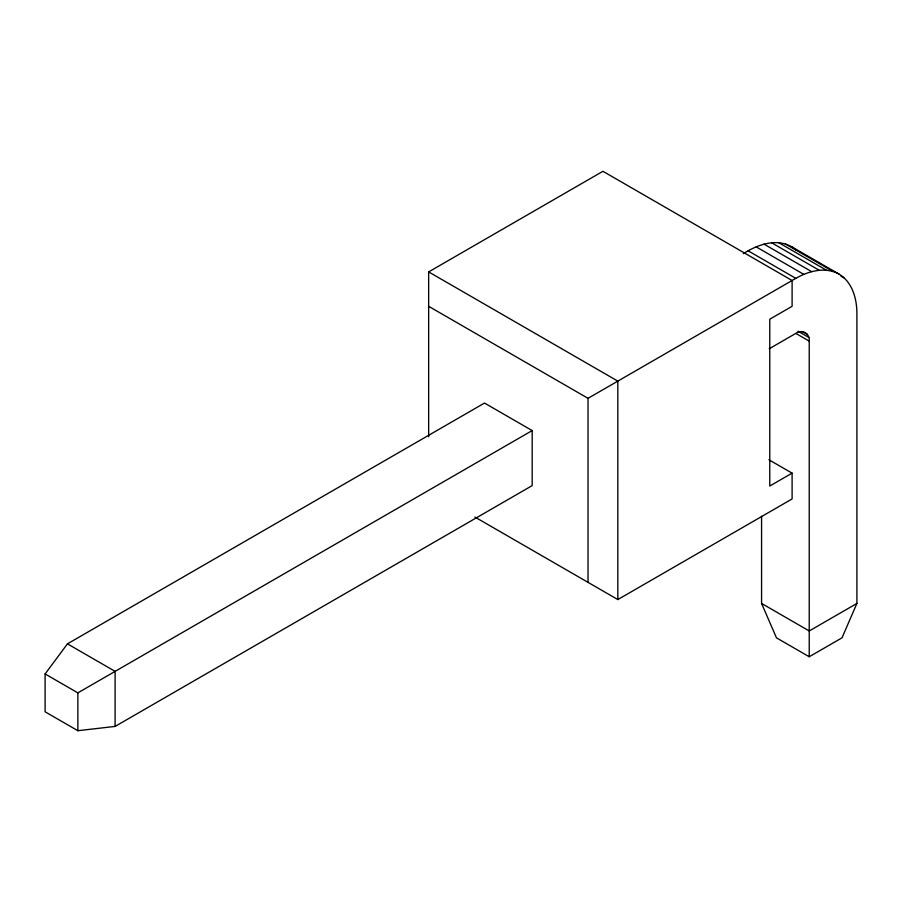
<?xml version="1.0" encoding="UTF-8"?>
<svg xmlns="http://www.w3.org/2000/svg" width="902" height="902" viewBox="0 0 902 902"><rect width="100%" height="100%" fill="white"/><g stroke="black" fill="none" stroke-linecap="round" stroke-linejoin="round"><path stroke-width="1.35" d="M743.327 253.631C757.24 244.837 775.72 237.981 791.347 246.562L839.007 274.084C852.458 282.168 856.889 298.844 856.9 313.614L856.9 603.438L842.006 637.838L809.229 656.757L776.464 637.838L761.57 603.438L761.57 516.215M45.1 673.952L67.447 643.848L484.509 403.059L532.18 430.581L532.18 485.614L115.106 726.414L77.865 730.71L45.1 711.791L45.1 673.952L77.865 692.871L532.18 430.581M428.653 436.793L428.653 271.908L602.931 171.29L792.103 280.511L792.103 306.308L769.767 319.207L769.767 486.043L792.103 473.144L792.103 498.941L617.825 599.559L474.892 517.038M428.653 306.308L588.036 398.323L795.823 278.357C808.62 270.983 825.296 266.485 839.007 274.084M769.203 348.77L795.823 333.402C801.799 328.79 810.244 333.661 809.229 341.136L809.229 656.757M856.9 603.438L809.229 630.96L761.57 603.438M785.338 243.946L833.008 271.468M840.709 275.911L844.283 277.974M778.697 242.661L826.367 270.183M771.537 242.717L819.196 270.239M763.971 244.115L811.631 271.637M756.135 246.844L803.795 274.366M748.164 250.835L795.823 278.357M802.667 331.688L807.437 334.439M798.056 331.203L808.778 337.393M796.128 333.571L809.229 341.136M768.921 459.761L792.103 473.144M428.653 271.908L617.825 381.129L617.825 599.559M67.447 643.848L115.106 671.37L115.106 726.414M791.347 246.562L796.613 250.452M588.036 398.323L588.036 582.365M77.865 692.871L77.865 730.71"/></g></svg>
